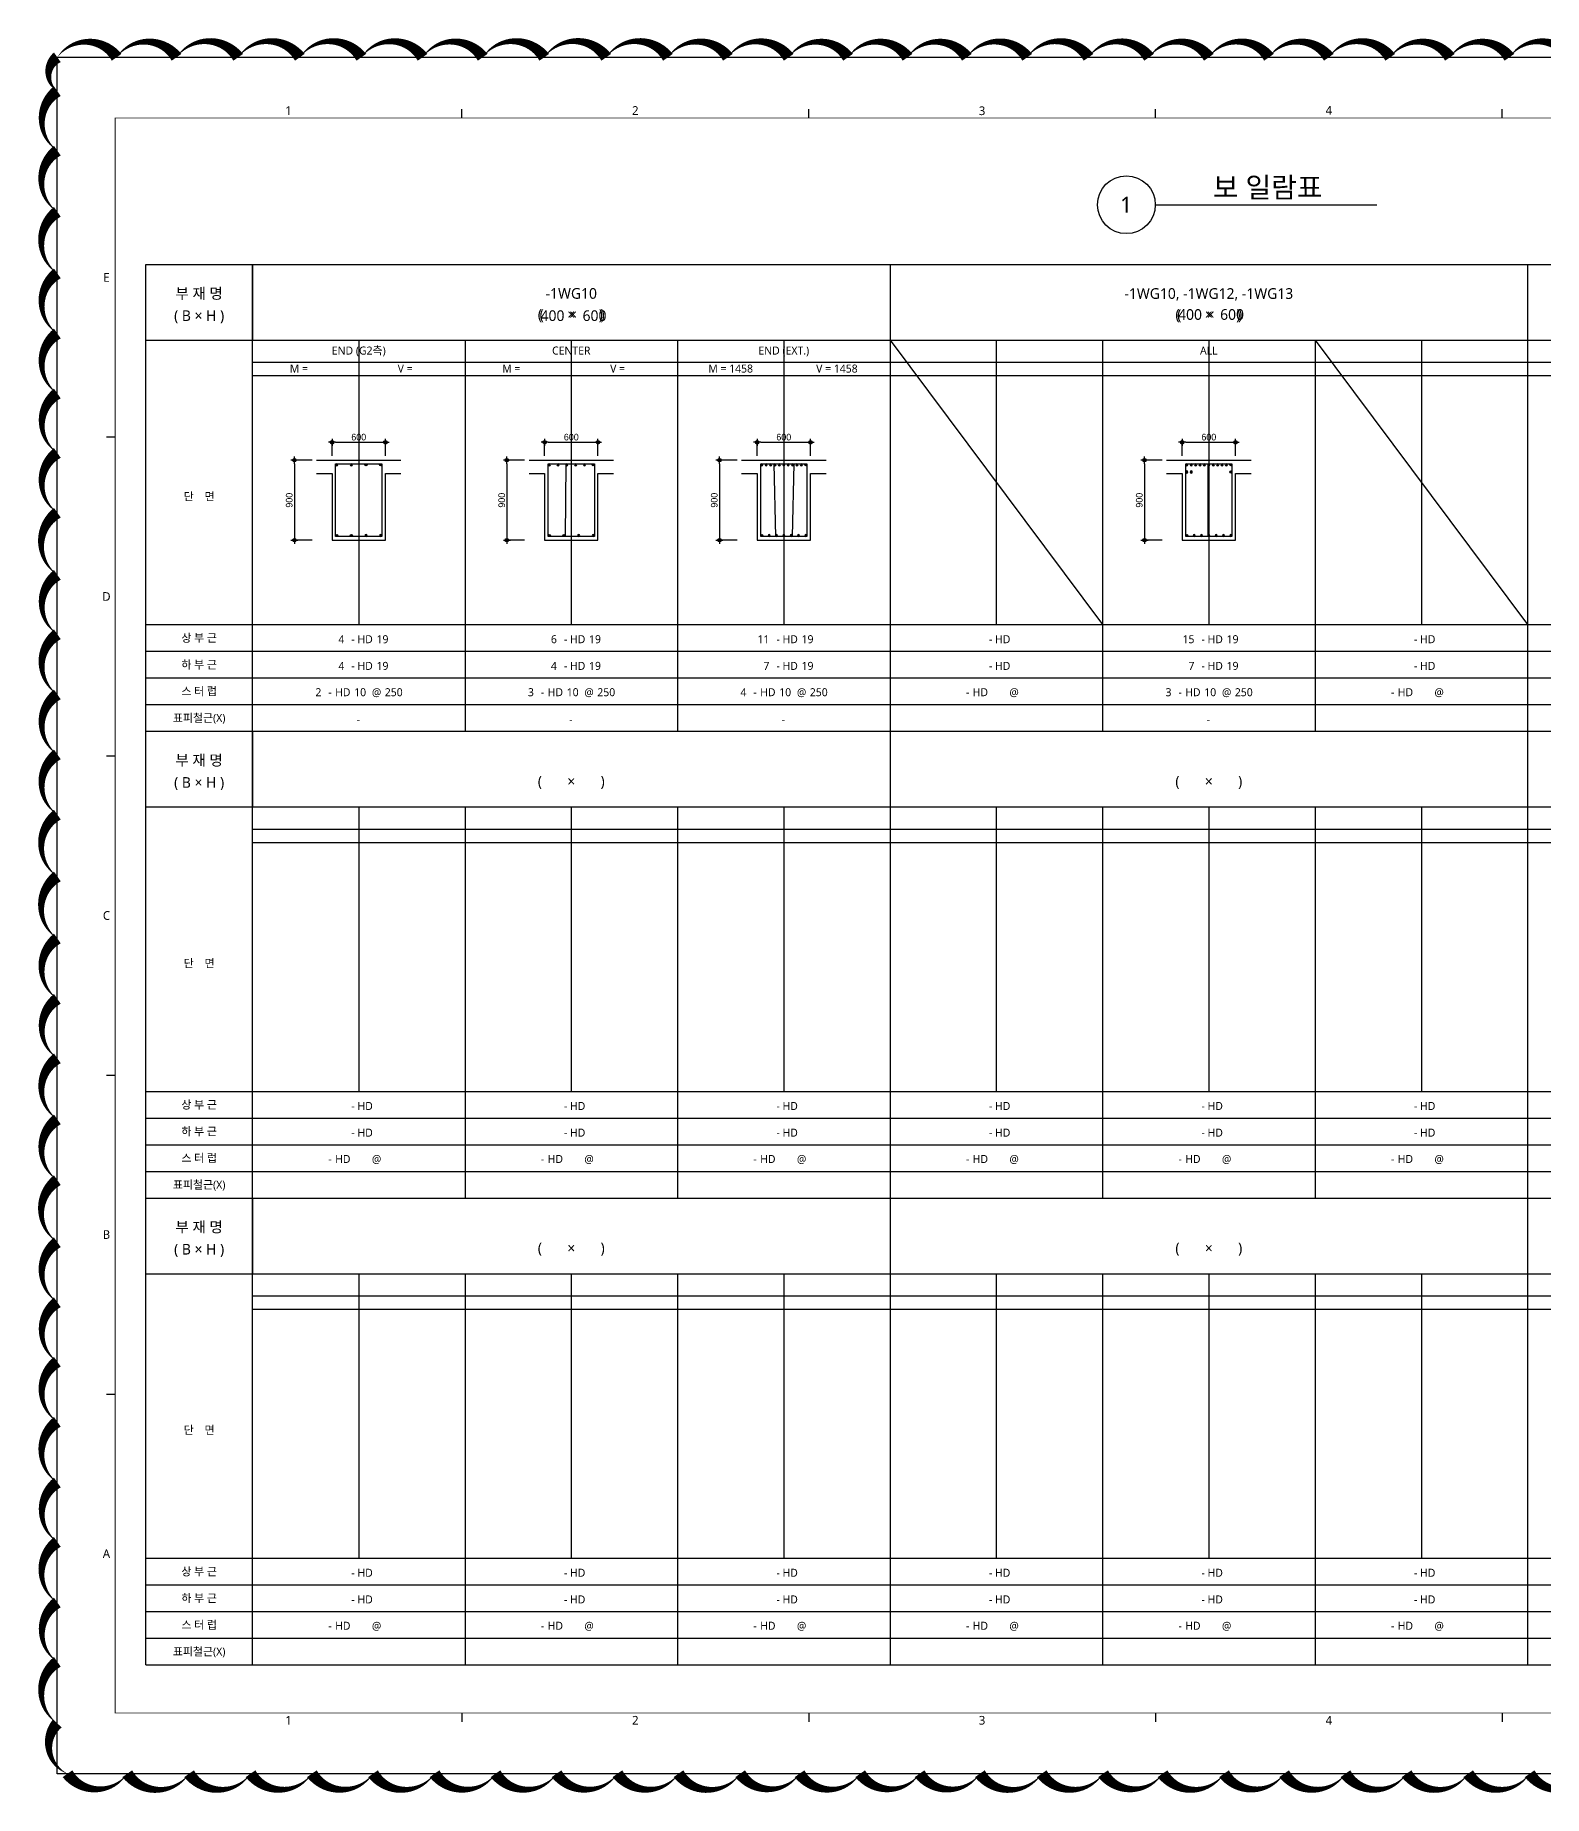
# Model space of a CAD drawing. Header units: millimetres. Extents: x 255534 to 377770, y 34632 to 54434.
# Drawn here: x 310130 to 327096, y 34632 to 54434 of the extents above; entities that cross this region are included whole.
import ezdxf
from ezdxf.enums import TextEntityAlignment as Align

# ---------------------------------------------------------------- set-up
doc = ezdxf.new("R2010")
doc.units = ezdxf.units.MM
doc.header["$PDMODE"] = 3
doc.linetypes.add('(SEJIN)_1_HID1.5', pattern=[250, 150, -100])
doc.linetypes.add('CONTINOUS', pattern=[0])
doc.layers.get('Defpoints').update_dxf_attribs({"color": 155})
doc.layers.add('(S)_DEFPOINT', color=185, linetype='Continuous', plot=False)
for name, color, linetype in [('(S)_DIM', 7, 'Continuous'), ('(S)_FORM_LINE', 7, 'Continuous'), ('(S)_FORM_TEXT', 7, 'Continuous'), ('(S)_RC_Gir', 6, '(SEJIN)_1_HID1.5'), ('(S)_Rebar', 3, 'Continuous'), ('(S)_TEXT', 7, 'Continuous'), ('Xref_S_VForm$0$S_XR_FORM', 255, 'Continuous')]:
    doc.layers.add(name, color=color, linetype=linetype)
doc.styles.get("Standard").update_dxf_attribs({"font": 'SYMBOL'})
doc.styles.add('Xref_S_VForm$0$나눔바른고딕', font='NanumBarunGothic.ttf')
doc.styles.add('맑은고딕', font='')
doc.styles.get('맑은고딕').set_extended_font_data('Malgun Gothic')
doc.dimstyles.new('Sejin-dim3', dxfattribs={"dimscale": 50, "dimtxt": 3, "dimasz": 1, "dimexe": 0.5, "dimexo": 2, "dimgap": 1, "dimtad": 1, "dimdec": 0, "dimzin": 0, "dimdsep": 46, "dimtxsty": 'Standard', "dimblk": 'Z_DOT', "dimcen": -0.5, "dimdle": 1.5, "dimclrd": 256, "dimclre": 256, "dimclrt": 3, "dimadec": 0, "dimazin": 0, "dimtfac": 1, "dimtdec": 0, "dimtix": 1, "dimtmove": 2, "dimatfit": 3, "dimldrblk": 'DOT', "dimfxl": 1, "dimtvp": 1, "dimtolj": 1, "dimtzin": 0, "dimarcsym": 0})

# ---------------------------------------------------------------- blocks, each defined once
blk = doc.blocks.new('Xref_S_VForm')
at = {"layer": 'Xref_S_VForm$0$S_XR_FORM'}
for p, q in [((70, 286.5), (70, 288)), ((130, 286.5), (130, 288)), ((190, 286.5), (190, 288)), ((250, 286.5), (250, 288)), ((8.5, 231.3), (10, 231.3)), ((8.5, 176.1), (10, 176.1)), ((8.5, 120.9), (10, 120.9)), ((8.5, 65.7), (10, 65.7)), ((70, 10.5), (70, 9)), ((130, 10.5), (130, 9)), ((190, 10.5), (190, 9)), ((250, 10.5), (250, 9))]:
    blk.add_line(p, q, dxfattribs=at)
at = {"layer": 'Xref_S_VForm$0$S_XR_FORM', "color": 155}
blk.add_lwpolyline([(0, 297), (420, 297), (420, 0), (0, 0), (0, 297)], dxfattribs=at)
at = {"layer": 'Xref_S_VForm$0$S_XR_FORM', "const_width": 0.15}
blk.add_lwpolyline([(10, 10.5), (10, 286.5), (410, 286.5), (410, 10.5)], close=True, dxfattribs=at)
at = {"layer": 'Xref_S_VForm$0$S_XR_FORM', "style": 'Xref_S_VForm$0$나눔바른고딕'}
for s, p in [('1', (40, 287.04)), ('2', (100, 287.04)), ('3', (160, 287)), ('4', (220, 287.09)), ('1', (40, 8.5)), ('2', (100, 8.5)), ('3', (160, 8.5)), ('4', (220, 8.5))]:
    blk.add_text(s, height=1.5, dxfattribs=at).set_placement(p, align=Align.CENTER)
for s, p in [('E', (8.5, 258.9)), ('D', (8.5, 203.7)), ('C', (8.5, 148.5)), ('B', (8.5, 93.3)), ('A', (8.5, 38.1))]:
    blk.add_text(s, height=1.5, dxfattribs=at).set_placement(p, align=Align.MIDDLE)
blk = doc.blocks.new('FORM_2')
at = {"layer": '(S)_DEFPOINT'}
for p, q in [((2395, -850), (2395, -4050)), ((4785, -850), (4785, -4050)), ((7175, -850), (7175, -4050)), ((9565, -850), (9565, -4050)), ((11955, -850), (11955, -4050)), ((14345, -850), (14345, -4050)), ((1200, -1100), (22710, -1100)), ((1200, -1250), (22710, -1250))]:
    blk.add_line(p, q, dxfattribs=at)
at = {"layer": '(S)_FORM_LINE', "color": 7, "linetype": 'Continuous'}
for p, q in [((0, 0), (22710, 0)), ((0, 0), (22710, 0)), ((0, -5250), (22710, -5250)), ((0, -5250), (22710, -5250))]:
    blk.add_line(p, q, dxfattribs=at)
at = {"layer": '(S)_FORM_LINE'}
for p, q in [((0, -5250), (0, 0)), ((1200, -5250), (1200, 0)), ((8370, 0), (8370, -5250)), ((15540, 0), (15540, -5250))]:
    blk.add_line(p, q, dxfattribs=at)
at = {"layer": '(S)_FORM_LINE', "color": 8}
for p, q in [((0, -850), (22710, -850)), ((0, -4050), (22710, -4050)), ((0, -4350), (22710, -4350)), ((0, -4650), (22710, -4650)), ((0, -4950), (22710, -4950))]:
    blk.add_line(p, q, dxfattribs=at)
for points in [[(8370, -600), (8370, -5250)], [(15540, -600), (15540, -5250)], [(3590, -850), (3590, -5250)], [(5980, -850), (5980, -5250)], [(10760, -850), (10760, -5250)], [(13150, -850), (13150, -5250)]]:
    blk.add_lwpolyline(points, dxfattribs=at)
blk.add_lwpolyline([(1200, 0), (1200, -850)])
at = {"layer": '(S)_FORM_TEXT', "linetype": 'ByBlock', "style": '맑은고딕'}
for s, height, p in [('부 재 명', 120, (600, -325)), ('( B × H )', 120, (600, -575)), ('단    면', 90, (600, -2609)), ('상 부 근', 90, (600, -4200)), ('하 부 근', 90, (600, -4500)), ('스 터 럽', 90, (600, -4800)), ('표피철근(X)', 90, (600, -5100))]:
    blk.add_text(s, height=height, dxfattribs=at).set_placement(p, align=Align.MIDDLE_CENTER)
at = {"layer": '(S)_FORM_TEXT', "style": '맑은고딕'}
for s, p in [('- HD', (2553, -4286)), ('- HD', (4943, -4286)), ('- HD', (7333, -4286)), ('- HD', (9723, -4286)), ('- HD', (12113, -4286)), ('- HD', (14503, -4286)), ('- HD', (2553, -4586)), ('- HD', (4943, -4586)), ('- HD', (7333, -4586)), ('- HD', (9723, -4586)), ('- HD', (12113, -4586)), ('- HD', (14503, -4586)), ('-', (2091, -4882)), ('HD', (2302, -4882)), ('@', (2648, -4882)), ('-', (4481, -4882)), ('HD', (4692, -4882)), ('@', (5038, -4882)), ('-', (6871, -4882)), ('HD', (7082, -4882)), ('@', (7428, -4882)), ('-', (9261, -4882)), ('HD', (9472, -4882)), ('@', (9818, -4882)), ('-', (11651, -4882)), ('HD', (11862, -4882)), ('@', (12208, -4882)), ('-', (14041, -4882)), ('HD', (14252, -4882)), ('@', (14598, -4882))]:
    blk.add_text(s, height=90, dxfattribs=at).set_placement(p, align=Align.BOTTOM_RIGHT)
at = {"layer": '(S)_TEXT', "style": '맑은고딕'}
for p in [(4785, -562), (11955, -562)]:
    blk.add_text('(       ×       )', height=120, dxfattribs=at).set_placement(p, align=Align.MIDDLE_CENTER)
blk = doc.blocks.new('Z_DOT')
at = {"layer": '(S)_DIM', "color": 0}
for p, q in [((-1, 0), (1, 0)), ((0, -1), (0, 1))]:
    blk.add_line(p, q, dxfattribs=at)
for radius in [0.5, 0.25]:
    blk.add_circle((0, 0), radius, dxfattribs=at)
blk = doc.blocks.new('*D2842')
at = {"layer": '(S)_DIM', "lineweight": -2}
for p, q in [((313469, 49704), (313469, 49880)), ((313509, 49855), (314029, 49855)), ((314069, 49704), (314069, 49880))]:
    blk.add_line(p, q, dxfattribs=at)
at = {"layer": 'Defpoints', "color": 0}
for p in [(314069, 49855), (313469, 49654), (314069, 49654)]:
    blk.add_point(p, dxfattribs=at)
at = {"layer": '(S)_DIM', "linetype": 'ByBlock', "lineweight": -2, "xscale": 40, "yscale": 40, "zscale": 40, "rotation": 180}
blk.add_blockref('Z_DOT', (313469, 49855), dxfattribs=at)
at = {"layer": '(S)_DIM', "linetype": 'ByBlock', "lineweight": -2, "xscale": 40, "yscale": 40, "zscale": 40}
blk.add_blockref('Z_DOT', (314069, 49855), dxfattribs=at)
at = {"layer": '(S)_DIM', "color": 3, "insert": (313769, 49913), "char_height": 75, "attachment_point": 5}
blk.add_mtext('\\A1;600', dxfattribs=at)
blk = doc.blocks.new('_Dot')
at = {"color": 0, "linetype": 'ByBlock', "lineweight": -2}
blk.add_line((-0.5, 0), (-1, 0), dxfattribs=at)
at = {"color": 0, "linetype": 'ByBlock', "const_width": 0.5}
blk.add_lwpolyline([(-0.25, 0, 1), (0.25, 0, 1)], format="xyb", close=True, dxfattribs=at)
blk = doc.blocks.new('DOT')
at = {"color": 0, "linetype": 'ByBlock'}
blk.add_line((-0.5, 0), (-1, 0), dxfattribs=at)
at = {"color": 0, "linetype": 'ByBlock', "const_width": 0.5}
blk.add_lwpolyline([(-0.25, 0, 1), (0.25, 0, 1)], format="xyb", close=True, dxfattribs=at)
blk = doc.blocks.new('*D2843')
at = {"layer": '(S)_DIM', "lineweight": -2}
for p, q in [((313244, 49654), (313020, 49654)), ((313045, 49614), (313045, 48794)), ((313244, 48754), (313020, 48754))]:
    blk.add_line(p, q, dxfattribs=at)
at = {"layer": 'Defpoints', "color": 0}
for p in [(313294, 49654), (313045, 48754), (313294, 48754)]:
    blk.add_point(p, dxfattribs=at)
at = {"layer": '(S)_DIM', "linetype": 'ByBlock', "lineweight": -2, "xscale": 40, "yscale": 40, "zscale": 40}
for p, rotation in [((313045, 49654), 90), ((313045, 48754), 270)]:
    blk.add_blockref('Z_DOT', p, dxfattribs=dict(at, rotation=rotation))
at = {"layer": '(S)_DIM', "color": 3, "insert": (312987, 49204), "char_height": 75, "attachment_point": 5, "rotation": 90}
blk.add_mtext('\\A1;900', dxfattribs=at)
blk = doc.blocks.new('*D2844')
at = {"layer": '(S)_DIM', "lineweight": -2}
for p, q in [((323029, 49704), (323029, 49880)), ((323069, 49855), (323589, 49855)), ((323629, 49704), (323629, 49880))]:
    blk.add_line(p, q, dxfattribs=at)
at = {"layer": 'Defpoints', "color": 0}
for p in [(323629, 49855), (323029, 49654), (323629, 49654)]:
    blk.add_point(p, dxfattribs=at)
at = {"layer": '(S)_DIM', "linetype": 'ByBlock', "lineweight": -2, "xscale": 40, "yscale": 40, "zscale": 40, "rotation": 180}
blk.add_blockref('Z_DOT', (323029, 49855), dxfattribs=at)
at = {"layer": '(S)_DIM', "linetype": 'ByBlock', "lineweight": -2, "xscale": 40, "yscale": 40, "zscale": 40}
blk.add_blockref('Z_DOT', (323629, 49855), dxfattribs=at)
at = {"layer": '(S)_DIM', "color": 3, "insert": (323329, 49913), "char_height": 75, "attachment_point": 5}
blk.add_mtext('\\A1;600', dxfattribs=at)
blk = doc.blocks.new('*D2845')
at = {"layer": '(S)_DIM', "lineweight": -2}
for p, q in [((322804, 49654), (322580, 49654)), ((322605, 49614), (322605, 48794)), ((322804, 48754), (322580, 48754))]:
    blk.add_line(p, q, dxfattribs=at)
at = {"layer": 'Defpoints', "color": 0}
for p in [(322854, 49654), (322605, 48754), (322854, 48754)]:
    blk.add_point(p, dxfattribs=at)
at = {"layer": '(S)_DIM', "linetype": 'ByBlock', "lineweight": -2, "xscale": 40, "yscale": 40, "zscale": 40}
for p, rotation in [((322605, 49654), 90), ((322605, 48754), 270)]:
    blk.add_blockref('Z_DOT', p, dxfattribs=dict(at, rotation=rotation))
at = {"layer": '(S)_DIM', "color": 3, "insert": (322547, 49204), "char_height": 75, "attachment_point": 5, "rotation": 90}
blk.add_mtext('\\A1;900', dxfattribs=at)
blk = doc.blocks.new('*D2846')
at = {"layer": '(S)_DIM', "lineweight": -2}
for p, q in [((315859, 49704), (315859, 49880)), ((315899, 49855), (316419, 49855)), ((316459, 49704), (316459, 49880))]:
    blk.add_line(p, q, dxfattribs=at)
at = {"layer": 'Defpoints', "color": 0}
for p in [(316459, 49855), (315859, 49654), (316459, 49654)]:
    blk.add_point(p, dxfattribs=at)
at = {"layer": '(S)_DIM', "linetype": 'ByBlock', "lineweight": -2, "xscale": 40, "yscale": 40, "zscale": 40, "rotation": 180}
blk.add_blockref('Z_DOT', (315859, 49855), dxfattribs=at)
at = {"layer": '(S)_DIM', "linetype": 'ByBlock', "lineweight": -2, "xscale": 40, "yscale": 40, "zscale": 40}
blk.add_blockref('Z_DOT', (316459, 49855), dxfattribs=at)
at = {"layer": '(S)_DIM', "color": 3, "insert": (316159, 49913), "char_height": 75, "attachment_point": 5}
blk.add_mtext('\\A1;600', dxfattribs=at)
blk = doc.blocks.new('*D2847')
at = {"layer": '(S)_DIM', "lineweight": -2}
for p, q in [((315634, 49654), (315410, 49654)), ((315435, 49614), (315435, 48794)), ((315634, 48754), (315410, 48754))]:
    blk.add_line(p, q, dxfattribs=at)
at = {"layer": 'Defpoints', "color": 0}
for p in [(315684, 49654), (315435, 48754), (315684, 48754)]:
    blk.add_point(p, dxfattribs=at)
at = {"layer": '(S)_DIM', "linetype": 'ByBlock', "lineweight": -2, "xscale": 40, "yscale": 40, "zscale": 40}
for p, rotation in [((315435, 49654), 90), ((315435, 48754), 270)]:
    blk.add_blockref('Z_DOT', p, dxfattribs=dict(at, rotation=rotation))
at = {"layer": '(S)_DIM', "color": 3, "insert": (315377, 49204), "char_height": 75, "attachment_point": 5, "rotation": 90}
blk.add_mtext('\\A1;900', dxfattribs=at)
blk = doc.blocks.new('*D2848')
at = {"layer": '(S)_DIM', "lineweight": -2}
for p, q in [((318249, 49704), (318249, 49880)), ((318289, 49855), (318809, 49855)), ((318849, 49704), (318849, 49880))]:
    blk.add_line(p, q, dxfattribs=at)
at = {"layer": 'Defpoints', "color": 0}
for p in [(318849, 49855), (318249, 49654), (318849, 49654)]:
    blk.add_point(p, dxfattribs=at)
at = {"layer": '(S)_DIM', "linetype": 'ByBlock', "lineweight": -2, "xscale": 40, "yscale": 40, "zscale": 40, "rotation": 180}
blk.add_blockref('Z_DOT', (318249, 49855), dxfattribs=at)
at = {"layer": '(S)_DIM', "linetype": 'ByBlock', "lineweight": -2, "xscale": 40, "yscale": 40, "zscale": 40}
blk.add_blockref('Z_DOT', (318849, 49855), dxfattribs=at)
at = {"layer": '(S)_DIM', "color": 3, "insert": (318549, 49913), "char_height": 75, "attachment_point": 5}
blk.add_mtext('\\A1;600', dxfattribs=at)
blk = doc.blocks.new('*D2849')
at = {"layer": '(S)_DIM', "lineweight": -2}
for p, q in [((318024, 49654), (317800, 49654)), ((317825, 49614), (317825, 48794)), ((318024, 48754), (317800, 48754))]:
    blk.add_line(p, q, dxfattribs=at)
at = {"layer": 'Defpoints', "color": 0}
for p in [(318074, 49654), (317825, 48754), (318074, 48754)]:
    blk.add_point(p, dxfattribs=at)
at = {"layer": '(S)_DIM', "linetype": 'ByBlock', "lineweight": -2, "xscale": 40, "yscale": 40, "zscale": 40}
for p, rotation in [((317825, 49654), 90), ((317825, 48754), 270)]:
    blk.add_blockref('Z_DOT', p, dxfattribs=dict(at, rotation=rotation))
at = {"layer": '(S)_DIM', "color": 3, "insert": (317767, 49204), "char_height": 75, "attachment_point": 5, "rotation": 90}
blk.add_mtext('\\A1;900', dxfattribs=at)

msp = doc.modelspace()

# ---------------------------------------------------------------- hatches: boundary and pattern name
at = {"layer": '(S)_Rebar', "ltscale": 100}
h = msp.add_hatch(color=256, dxfattribs=at)
h.dxf.hatch_style = 1
h.paths.add_polyline_path([(313508.9, 49601.6, 1), (313533.9, 49601.6, 1)])
h = msp.add_hatch(color=256, dxfattribs=at)
h.dxf.hatch_style = 1
h.paths.add_polyline_path([(313673.9, 49601.6, 1), (313698.9, 49601.6, 1)])
h = msp.add_hatch(color=256, dxfattribs=at)
h.dxf.hatch_style = 1
h.paths.add_polyline_path([(313863.9, 49601.6, -1), (313838.9, 49601.6, -1)])
h = msp.add_hatch(color=256, dxfattribs=at)
h.dxf.hatch_style = 1
h.paths.add_polyline_path([(314028.9, 49601.6, -1), (314003.9, 49601.6, -1)])
h = msp.add_hatch(color=256, dxfattribs=at)
h.dxf.hatch_style = 1
h.paths.add_polyline_path([(315898.9, 49601.6, 1), (315923.9, 49601.6, 1)])
h = msp.add_hatch(color=256, dxfattribs=at)
h.dxf.hatch_style = 1
h.paths.add_polyline_path([(315997.9, 49601.6, 1), (316022.9, 49601.6, 1)])
h = msp.add_hatch(color=256, dxfattribs=at)
h.dxf.hatch_style = 1
h.paths.add_polyline_path([(316096.9, 49601.6, 1), (316121.9, 49601.6, 1)])
h = msp.add_hatch(color=256, dxfattribs=at)
h.dxf.hatch_style = 1
h.paths.add_polyline_path([(316195.9, 49601.6, 1), (316220.9, 49601.6, 1)])
h = msp.add_hatch(color=256, dxfattribs=at)
h.dxf.hatch_style = 1
h.paths.add_polyline_path([(316294.9, 49601.6, 1), (316319.9, 49601.6, 1)])
h = msp.add_hatch(color=256, dxfattribs=at)
h.dxf.hatch_style = 1
h.paths.add_polyline_path([(316418.9, 49601.6, -1), (316393.9, 49601.6, -1)])
h = msp.add_hatch(color=256, dxfattribs=at)
h.dxf.hatch_style = 1
h.paths.add_polyline_path([(318288.9, 49601.6, 1), (318313.9, 49601.6, 1)])
h = msp.add_hatch(color=256, dxfattribs=at)
h.dxf.hatch_style = 1
h.paths.add_polyline_path([(318338.4, 49601.6, 1), (318363.4, 49601.6, 1)])
h = msp.add_hatch(color=256, dxfattribs=at)
h.dxf.hatch_style = 1
h.paths.add_polyline_path([(318387.9, 49601.6, 1), (318412.9, 49601.6, 1)])
h = msp.add_hatch(color=256, dxfattribs=at)
h.dxf.hatch_style = 1
h.paths.add_polyline_path([(318437.4, 49601.6, 1), (318462.4, 49601.6, 1)])
h = msp.add_hatch(color=256, dxfattribs=at)
h.dxf.hatch_style = 1
h.paths.add_polyline_path([(318486.9, 49601.6, 1), (318511.9, 49601.6, 1)])
h = msp.add_hatch(color=256, dxfattribs=at)
h.dxf.hatch_style = 1
h.paths.add_polyline_path([(318536.4, 49601.6, 1), (318561.4, 49601.6, 1)])
h = msp.add_hatch(color=256, dxfattribs=at)
h.dxf.hatch_style = 1
h.paths.add_polyline_path([(318585.9, 49601.6, 1), (318610.9, 49601.6, 1)])
h = msp.add_hatch(color=256, dxfattribs=at)
h.dxf.hatch_style = 1
h.paths.add_polyline_path([(318635.4, 49601.6, 1), (318660.4, 49601.6, 1)])
h = msp.add_hatch(color=256, dxfattribs=at)
h.dxf.hatch_style = 1
h.paths.add_polyline_path([(318684.9, 49601.6, 1), (318709.9, 49601.6, 1)])
h = msp.add_hatch(color=256, dxfattribs=at)
h.dxf.hatch_style = 1
h.paths.add_polyline_path([(318734.4, 49601.6, 1), (318759.4, 49601.6, 1)])
h = msp.add_hatch(color=256, dxfattribs=at)
h.dxf.hatch_style = 1
h.paths.add_polyline_path([(318808.9, 49601.6, -1), (318783.9, 49601.6, -1)])
h = msp.add_hatch(color=256, dxfattribs=at)
h.dxf.hatch_style = 1
h.paths.add_polyline_path([(323068.9, 49601.6, 1), (323093.9, 49601.6, 1)])
h = msp.add_hatch(color=256, dxfattribs=at)
h.dxf.hatch_style = 1
h.paths.add_polyline_path([(323068.9, 49521.9, 1), (323093.9, 49521.9, 1)])
h = msp.add_hatch(color=256, dxfattribs=at)
h.dxf.hatch_style = 1
h.paths.add_polyline_path([(323118.4, 49601.6, 1), (323143.4, 49601.6, 1)])
h = msp.add_hatch(color=256, dxfattribs=at)
h.dxf.hatch_style = 1
h.paths.add_polyline_path([(323118.4, 49521.9, 1), (323143.4, 49521.9, 1)])
h = msp.add_hatch(color=256, dxfattribs=at)
h.dxf.hatch_style = 1
h.paths.add_polyline_path([(323167.9, 49601.6, 1), (323192.9, 49601.6, 1)])
h = msp.add_hatch(color=256, dxfattribs=at)
h.dxf.hatch_style = 1
h.paths.add_polyline_path([(323217.4, 49601.6, 1), (323242.4, 49601.6, 1)])
h = msp.add_hatch(color=256, dxfattribs=at)
h.dxf.hatch_style = 1
h.paths.add_polyline_path([(323266.9, 49601.6, 1), (323291.9, 49601.6, 1)])
h = msp.add_hatch(color=256, dxfattribs=at)
h.dxf.hatch_style = 1
h.paths.add_polyline_path([(323316.4, 49601.6, 1), (323341.4, 49601.6, 1)])
h = msp.add_hatch(color=256, dxfattribs=at)
h.dxf.hatch_style = 1
h.paths.add_polyline_path([(323365.9, 49601.6, 1), (323390.9, 49601.6, 1)])
h = msp.add_hatch(color=256, dxfattribs=at)
h.dxf.hatch_style = 1
h.paths.add_polyline_path([(323415.4, 49601.6, 1), (323440.4, 49601.6, 1)])
h = msp.add_hatch(color=256, dxfattribs=at)
h.dxf.hatch_style = 1
h.paths.add_polyline_path([(323464.9, 49601.6, 1), (323489.9, 49601.6, 1)])
h = msp.add_hatch(color=256, dxfattribs=at)
h.dxf.hatch_style = 1
h.paths.add_polyline_path([(323514.4, 49601.6, 1), (323539.4, 49601.6, 1)])
h = msp.add_hatch(color=256, dxfattribs=at)
h.dxf.hatch_style = 1
h.paths.add_polyline_path([(323588.9, 49601.6, -1), (323563.9, 49601.6, -1)])
h = msp.add_hatch(color=256, dxfattribs=at)
h.dxf.hatch_style = 1
h.paths.add_polyline_path([(323588.9, 49521.9, -1), (323563.9, 49521.9, -1)])
h = msp.add_hatch(color=256, dxfattribs=at)
h.dxf.hatch_style = 1
h.paths.add_polyline_path([(313508.9, 48806.6, -1), (313533.9, 48806.6, -1)])
h = msp.add_hatch(color=256, dxfattribs=at)
h.dxf.hatch_style = 1
h.paths.add_polyline_path([(313673.9, 48806.6, -1), (313698.9, 48806.6, -1)])
h = msp.add_hatch(color=256, dxfattribs=at)
h.dxf.hatch_style = 1
h.paths.add_polyline_path([(313863.9, 48806.6, 1), (313838.9, 48806.6, 1)])
h = msp.add_hatch(color=256, dxfattribs=at)
h.dxf.hatch_style = 1
h.paths.add_polyline_path([(314028.9, 48806.6, 1), (314003.9, 48806.6, 1)])
h = msp.add_hatch(color=256, dxfattribs=at)
h.dxf.hatch_style = 1
h.paths.add_polyline_path([(315898.9, 48806.6, -1), (315923.9, 48806.6, -1)])
h = msp.add_hatch(color=256, dxfattribs=at)
h.dxf.hatch_style = 1
h.paths.add_polyline_path([(316063.9, 48806.6, -1), (316088.9, 48806.6, -1)])
h = msp.add_hatch(color=256, dxfattribs=at)
h.dxf.hatch_style = 1
h.paths.add_polyline_path([(316253.9, 48806.6, 1), (316228.9, 48806.6, 1)])
h = msp.add_hatch(color=256, dxfattribs=at)
h.dxf.hatch_style = 1
h.paths.add_polyline_path([(316418.9, 48806.6, 1), (316393.9, 48806.6, 1)])
h = msp.add_hatch(color=256, dxfattribs=at)
h.dxf.hatch_style = 1
h.paths.add_polyline_path([(318288.9, 48806.6, -1), (318313.9, 48806.6, -1)])
h = msp.add_hatch(color=256, dxfattribs=at)
h.dxf.hatch_style = 1
h.paths.add_polyline_path([(318371.4, 48806.6, 1), (318396.4, 48806.6, 1)])
h = msp.add_hatch(color=256, dxfattribs=at)
h.dxf.hatch_style = 1
h.paths.add_polyline_path([(318453.9, 48806.6, 1), (318478.9, 48806.6, 1)])
h = msp.add_hatch(color=256, dxfattribs=at)
h.dxf.hatch_style = 1
h.paths.add_polyline_path([(318536.4, 48806.6, 1), (318561.4, 48806.6, 1)])
h = msp.add_hatch(color=256, dxfattribs=at)
h.dxf.hatch_style = 1
h.paths.add_polyline_path([(318618.9, 48806.6, 1), (318643.9, 48806.6, 1)])
h = msp.add_hatch(color=256, dxfattribs=at)
h.dxf.hatch_style = 1
h.paths.add_polyline_path([(318701.4, 48806.6, 1), (318726.4, 48806.6, 1)])
h = msp.add_hatch(color=256, dxfattribs=at)
h.dxf.hatch_style = 1
h.paths.add_polyline_path([(318808.9, 48806.6, 1), (318783.9, 48806.6, 1)])
h = msp.add_hatch(color=256, dxfattribs=at)
h.dxf.hatch_style = 1
h.paths.add_polyline_path([(323068.9, 48806.6, -1), (323093.9, 48806.6, -1)])
h = msp.add_hatch(color=256, dxfattribs=at)
h.dxf.hatch_style = 1
h.paths.add_polyline_path([(323151.4, 48806.6, 1), (323176.4, 48806.6, 1)])
h = msp.add_hatch(color=256, dxfattribs=at)
h.dxf.hatch_style = 1
h.paths.add_polyline_path([(323233.9, 48806.6, 1), (323258.9, 48806.6, 1)])
h = msp.add_hatch(color=256, dxfattribs=at)
h.dxf.hatch_style = 1
h.paths.add_polyline_path([(323316.4, 48806.6, 1), (323341.4, 48806.6, 1)])
h = msp.add_hatch(color=256, dxfattribs=at)
h.dxf.hatch_style = 1
h.paths.add_polyline_path([(323398.9, 48806.6, 1), (323423.9, 48806.6, 1)])
h = msp.add_hatch(color=256, dxfattribs=at)
h.dxf.hatch_style = 1
h.paths.add_polyline_path([(323481.4, 48806.6, 1), (323506.4, 48806.6, 1)])
h = msp.add_hatch(color=256, dxfattribs=at)
h.dxf.hatch_style = 1
h.paths.add_polyline_path([(323588.9, 48806.6, 1), (323563.9, 48806.6, 1)])

# ---------------------------------------------------------------- linework, layer by layer
at = {"layer": '(S)_FORM_TEXT'}
msp.add_lwpolyline([(322727, 52527.1), (325219.1, 52527.1)], dxfattribs=at)
at = {"layer": '(S)_RC_Gir', "linetype": 'CONTINOUS'}
for p, q in [((313293.9, 49654.1), (314243.9, 49654.1)), ((315683.9, 49654.1), (316633.9, 49654.1)), ((318073.9, 49654.1), (319023.9, 49654.1)), ((322853.9, 49654.1), (323803.9, 49654.1))]:
    msp.add_line(p, q, dxfattribs=at)
at = {"layer": '(S)_RC_Gir', "linetype": 'CONTINOUS', "elevation": 0}
for points in [[(313293.9, 49504.1), (313468.9, 49504.1), (313468.9, 48754.1), (314068.9, 48754.1), (314068.9, 49504.1), (314243.9, 49504.1)], [(315683.9, 49504.1), (315858.9, 49504.1), (315858.9, 48754.1), (316458.9, 48754.1), (316458.9, 49504.1), (316633.9, 49504.1)], [(318073.9, 49504.1), (318248.9, 49504.1), (318248.9, 48754.1), (318848.9, 48754.1), (318848.9, 49504.1), (319023.9, 49504.1)], [(322853.9, 49504.1), (323028.9, 49504.1), (323028.9, 48754.1), (323628.9, 48754.1), (323628.9, 49504.1), (323803.9, 49504.1)]]:
    msp.add_lwpolyline(points, dxfattribs=at)
at = {"layer": '(S)_Rebar', "ltscale": 100, "elevation": 0}
for points in [[(313508.9, 48794.1), (313508.9, 49614.1), (314028.9, 49614.1), (314028.9, 48794.1)], [(315898.9, 48794.1), (315898.9, 49614.1), (316418.9, 49614.1), (316418.9, 48794.1)], [(318288.9, 48794.1), (318288.9, 49614.1), (318808.9, 49614.1), (318808.9, 48794.1)], [(323068.9, 48794.1), (323068.9, 49614.1), (323588.9, 49614.1), (323588.9, 48794.1)]]:
    msp.add_lwpolyline(points, close=True, dxfattribs=at)
for points in [[(313508.9, 49601.6, 1), (313533.9, 49601.6, 1), (313508.9, 49601.6)], [(313673.9, 49601.6, 1), (313698.9, 49601.6, 1), (313673.9, 49601.6)], [(313863.9, 49601.6, -1), (313838.9, 49601.6, -1), (313863.9, 49601.6)], [(314028.9, 49601.6, -1), (314003.9, 49601.6, -1), (314028.9, 49601.6)], [(315898.9, 49601.6, 1), (315923.9, 49601.6, 1), (315898.9, 49601.6)], [(315997.9, 49601.6, 1), (316022.9, 49601.6, 1), (315997.9, 49601.6)], [(316096.9, 49601.6, 1), (316121.9, 49601.6, 1), (316096.9, 49601.6)], [(316195.9, 49601.6, 1), (316220.9, 49601.6, 1), (316195.9, 49601.6)], [(316294.9, 49601.6, 1), (316319.9, 49601.6, 1), (316294.9, 49601.6)], [(316418.9, 49601.6, -1), (316393.9, 49601.6, -1), (316418.9, 49601.6)], [(318288.9, 49601.6, 1), (318313.9, 49601.6, 1), (318288.9, 49601.6)], [(318338.4, 49601.6, 1), (318363.4, 49601.6, 1), (318338.4, 49601.6)], [(318387.9, 49601.6, 1), (318412.9, 49601.6, 1), (318387.9, 49601.6)], [(318437.4, 49601.6, 1), (318462.4, 49601.6, 1), (318437.4, 49601.6)], [(318486.9, 49601.6, 1), (318511.9, 49601.6, 1), (318486.9, 49601.6)], [(318536.4, 49601.6, 1), (318561.4, 49601.6, 1), (318536.4, 49601.6)], [(318585.9, 49601.6, 1), (318610.9, 49601.6, 1), (318585.9, 49601.6)], [(318635.4, 49601.6, 1), (318660.4, 49601.6, 1), (318635.4, 49601.6)], [(318684.9, 49601.6, 1), (318709.9, 49601.6, 1), (318684.9, 49601.6)], [(318734.4, 49601.6, 1), (318759.4, 49601.6, 1), (318734.4, 49601.6)], [(318808.9, 49601.6, -1), (318783.9, 49601.6, -1), (318808.9, 49601.6)], [(323068.9, 49601.6, 1), (323093.9, 49601.6, 1), (323068.9, 49601.6)], [(323068.9, 49521.9, 1), (323093.9, 49521.9, 1), (323068.9, 49521.9)], [(323118.4, 49601.6, 1), (323143.4, 49601.6, 1), (323118.4, 49601.6)], [(323118.4, 49521.9, 1), (323143.4, 49521.9, 1), (323118.4, 49521.9)], [(323167.9, 49601.6, 1), (323192.9, 49601.6, 1), (323167.9, 49601.6)], [(323217.4, 49601.6, 1), (323242.4, 49601.6, 1), (323217.4, 49601.6)], [(323266.9, 49601.6, 1), (323291.9, 49601.6, 1), (323266.9, 49601.6)], [(323316.4, 49601.6, 1), (323341.4, 49601.6, 1), (323316.4, 49601.6)], [(323365.9, 49601.6, 1), (323390.9, 49601.6, 1), (323365.9, 49601.6)], [(323415.4, 49601.6, 1), (323440.4, 49601.6, 1), (323415.4, 49601.6)], [(323464.9, 49601.6, 1), (323489.9, 49601.6, 1), (323464.9, 49601.6)], [(323514.4, 49601.6, 1), (323539.4, 49601.6, 1), (323514.4, 49601.6)], [(323588.9, 49601.6, -1), (323563.9, 49601.6, -1), (323588.9, 49601.6)], [(323588.9, 49521.9, -1), (323563.9, 49521.9, -1), (323588.9, 49521.9)], [(313508.9, 48806.6, -1), (313533.9, 48806.6, -1), (313508.9, 48806.6)], [(313673.9, 48806.6, -1), (313698.9, 48806.6, -1), (313673.9, 48806.6)], [(313863.9, 48806.6, 1), (313838.9, 48806.6, 1), (313863.9, 48806.6)], [(314028.9, 48806.6, 1), (314003.9, 48806.6, 1), (314028.9, 48806.6)], [(315898.9, 48806.6, -1), (315923.9, 48806.6, -1), (315898.9, 48806.6)], [(316063.9, 48806.6, -1), (316088.9, 48806.6, -1), (316063.9, 48806.6)], [(316253.9, 48806.6, 1), (316228.9, 48806.6, 1), (316253.9, 48806.6)], [(316418.9, 48806.6, 1), (316393.9, 48806.6, 1), (316418.9, 48806.6)], [(318288.9, 48806.6, -1), (318313.9, 48806.6, -1), (318288.9, 48806.6)], [(318371.4, 48806.6, 1), (318396.4, 48806.6, 1), (318371.4, 48806.6)], [(318453.9, 48806.6, 1), (318478.9, 48806.6, 1), (318453.9, 48806.6)], [(318536.4, 48806.6, 1), (318561.4, 48806.6, 1), (318536.4, 48806.6)], [(318618.9, 48806.6, 1), (318643.9, 48806.6, 1), (318618.9, 48806.6)], [(318701.4, 48806.6, 1), (318726.4, 48806.6, 1), (318701.4, 48806.6)], [(318808.9, 48806.6, 1), (318783.9, 48806.6, 1), (318808.9, 48806.6)], [(323068.9, 48806.6, -1), (323093.9, 48806.6, -1), (323068.9, 48806.6)], [(323151.4, 48806.6, 1), (323176.4, 48806.6, 1), (323151.4, 48806.6)], [(323233.9, 48806.6, 1), (323258.9, 48806.6, 1), (323233.9, 48806.6)], [(323316.4, 48806.6, 1), (323341.4, 48806.6, 1), (323316.4, 48806.6)], [(323398.9, 48806.6, 1), (323423.9, 48806.6, 1), (323398.9, 48806.6)], [(323481.4, 48806.6, 1), (323506.4, 48806.6, 1), (323481.4, 48806.6)], [(323588.9, 48806.6, 1), (323563.9, 48806.6, 1), (323588.9, 48806.6)]]:
    msp.add_lwpolyline(points, format="xyb", close=True, dxfattribs=at)
for points in [[(316097, 49614.1), (316088.8, 48794.1)], [(318437.5, 49614.1), (318454.3, 48794.1)], [(318660.4, 49614.1), (318643.5, 48794.1)], [(323316.4, 49601.6), (323316.4, 48794.1)]]:
    msp.add_lwpolyline(points, dxfattribs=at)
at = {"layer": '(S)_TEXT', "color": 1}
msp.add_lwpolyline([(327633.5, 34880.5, 0, 133.3, -0.5206), (326936.6, 34880.5, 0, 133.3, -0.5206), (326245.7, 34880.5, 0, 133.3, -0.5206), (325552.6, 34880.5, 0, 133.3, -0.5206), (324864.6, 34880.5, 0, 133.3, -0.5206), (324175.4, 34880.5, 0, 133.3, -0.5206), (323499.9, 34880.5, 0, 133.3, -0.5206), (322808.1, 34880.5, 0, 133.3, -0.5206), (322139.3, 34880.5, 0, 133.3, -0.5206), (321449, 34880.5, 0, 133.3, -0.5206), (320754.2, 34880.5, 0, 133.3, -0.5206), (320076.3, 34880.5, 0, 133.3, -0.5206), (319408.2, 34880.5, 0, 133.3, -0.5206), (318725.7, 34880.5, 0, 133.3, -0.5206), (318058.3, 34880.5, 0, 133.3, -0.5206), (317364.2, 34880.5, 0, 133.3, -0.5206), (316677.3, 34880.5, 0, 133.3, -0.5206), (315992.9, 34880.5, 0, 133.3, -0.5206), (315306.4, 34880.5, 0, 133.3, -0.5206), (314621.1, 34880.5, 0, 133.3, -0.5206), (313929, 34880.5, 0, 133.3, -0.5206), (313241.3, 34880.5, 0, 133.3, -0.5206), (312551.8, 34880.5, 0, 133.3, -0.5206), (311860.3, 34880.5, 0, 133.3, -0.5206), (311165.2, 34880.5, 0, 133.3, -0.5206), (310493.3, 34880.5, 0, 133.3, -0.5206), (310378.9, 35446.7, 0, 133.3, -0.5206), (310378.9, 36139.1, 0, 133.3, -0.5206), (310378.9, 36806.5, 0, 133.3, -0.5206), (310378.9, 37487.5, 0, 133.3, -0.5206), (310378.9, 38155.6, 0, 133.3, -0.5206), (310378.9, 38838.8, 0, 133.3, -0.5206), (310378.9, 39514.3, 0, 133.3, -0.5206), (310378.9, 40183.2, 0, 133.3, -0.5206), (310378.9, 40857.9, 0, 133.3, -0.5206), (310378.9, 41556.7, 0, 133.3, -0.5206), (310378.9, 42240, 0, 133.3, -0.5206), (310378.9, 42926.8, 0, 133.3, -0.5206), (310378.9, 43595.8, 0, 133.3, -0.5206), (310378.9, 44274.5, 0, 133.3, -0.5206), (310378.9, 44972.5, 0, 133.3, -0.5206), (310378.9, 45667.4, 0, 133.3, -0.5206), (310378.9, 46345.1, 0, 133.3, -0.5206), (310378.9, 47019.7, 0, 133.3, -0.5206), (310378.9, 47695.8, 0, 133.3, -0.5206), (310378.9, 48364.2, 0, 133.3, -0.5206), (310378.9, 49063.4, 0, 133.3, -0.5206), (310378.9, 49735.7, 0, 133.3, -0.5206), (310378.9, 50404.6, 0, 133.3, -0.5206), (310378.9, 51078.5, 0, 133.3, -0.5206), (310378.9, 51755, 0, 133.3, -0.5206), (310378.9, 52447.5, 0, 133.3, -0.5206), (310378.9, 53135.4, 0, 133.3, -0.5206), (310378.9, 53804.8, 0, 133.3, -0.5206), (310378.9, 54185.5, 0, 133.3, -0.5206), (311046.1, 54185.5, 0, 133.3, -0.5206), (311719.7, 54185.5, 0, 133.3, -0.5206), (312413.2, 54185.5, 0, 133.3, -0.5206), (313106, 54185.5, 0, 133.3, -0.5206), (313798.2, 54185.5, 0, 133.3, -0.5206), (314486.4, 54185.5, 0, 133.3, -0.5206), (315162.9, 54185.5, 0, 133.3, -0.5206), (315855.2, 54185.5, 0, 133.3, -0.5206), (316552, 54185.5, 0, 133.3, -0.5206), (317246.3, 54185.5, 0, 133.3, -0.5206), (317920.9, 54185.5, 0, 133.3, -0.5206), (318603.9, 54185.5, 0, 133.3, -0.5206), (319271.3, 54185.5, 0, 133.3, -0.5206), (319940.5, 54185.5, 0, 133.3, -0.5206), (320608.1, 54185.5, 0, 133.3, -0.5206), (321286.5, 54185.5, 0, 133.3, -0.5206), (321976.6, 54185.5, 0, 133.3, -0.5206), (322656.7, 54185.5, 0, 133.3, -0.5206), (323329.3, 54185.5, 0, 133.3, -0.5206), (324005.7, 54185.5, 0, 133.3, -0.5206), (324678.3, 54185.5, 0, 133.3, -0.5206), (325369.4, 54185.5, 0, 133.3, -0.5206), (326040.5, 54185.5, 0, 133.3, -0.5206), (326709.1, 54185.5, 0, 133.3, -0.5206), (327392.9, 54185.5, 0, 133.3, -0.5206)], format="xyseb", dxfattribs=at)
at = {"layer": '(S)_TEXT', "color": 3}
for points in [[(319743.9, 51004.6), (322133.9, 47804.6)], [(324523.9, 51004.6), (326913.9, 47804.6)]]:
    msp.add_lwpolyline(points, dxfattribs=at)
msp.add_circle((322402, 52527.1), 325)

# ---------------------------------------------------------------- block references
at = {"xscale": 65.0000000000001, "yscale": 65.0000000000001, "zscale": 65.0000000000001}
msp.add_blockref('Xref_S_VForm', (310378.9, 34880.5), dxfattribs=at)
for p in [(311373.9, 51854.6), (311373.9, 46604.6), (311373.9, 41354.6)]:
    msp.add_blockref('FORM_2', p)

# ---------------------------------------------------------------- texts
at = {"layer": '(S)_DEFPOINT', "style": '맑은고딕'}
for s, p in [('M =     ', (313171.4, 50684.4)), ('V =     ', (314366.4, 50684.4)), ('M =     ', (315561.4, 50684.4)), ('V =     ', (316756.4, 50684.4)), ('M = 1458', (317951.4, 50684.4)), ('V = 1458', (319146.4, 50684.4))]:
    msp.add_text(s, height=90, dxfattribs=at).set_placement(p, align=Align.MIDDLE_CENTER)
at = {"layer": '(S)_FORM_TEXT', "style": '맑은고딕'}
msp.add_text('보 일람표 ', height=230, dxfattribs=at).set_placement((324029.5, 52722.5), align=Align.MIDDLE_CENTER)
msp.add_text('1', height=180, dxfattribs=at).set_placement((322399.1, 52527.1), align=Align.MIDDLE)
at = {"layer": '(S)_TEXT', "color": 3, "style": '맑은고딕'}
for s, height, p in [('-1WG10', 120, (316158.9, 51529.6)), ('-1WG10, -1WG12, -1WG13', 120, (323328.9, 51528.6)), ('400', 120, (315947.8, 51279.6)), ('600', 120, (316420.3, 51279.6)), ('400', 120, (323117.8, 51292.4)), ('600', 120, (323590.3, 51292.4)), ('END (G2측)', 90, (313768.9, 50887)), ('CENTER', 90, (316158.9, 50887)), ('END (EXT.)', 90, (318548.9, 50887)), ('ALL', 90, (323328.9, 50887))]:
    msp.add_text(s, height=height, dxfattribs=at).set_placement(p, align=Align.MIDDLE_CENTER)
at = {"layer": '(S)_TEXT', "style": '맑은고딕'}
for p in [(316158.9, 51292.4), (323328.9, 51292.4)]:
    msp.add_text('(       ×      )', height=120, dxfattribs=at).set_placement(p, align=Align.MIDDLE_CENTER)
at = {"layer": '(S)_TEXT', "color": 3, "style": '맑은고딕'}
for s, p in [('4', (313607, 47568.4)), ('6', (315997, 47568.4)), ('11', (318387, 47568.4)), ('15', (323167, 47568.4)), ('4', (313607, 47268.4)), ('4', (315997, 47268.4)), ('7', (318387, 47268.4)), ('7', (323167, 47268.4)), ('2', (313348.7, 46972.3)), ('10', (313851.6, 46972.3)), ('250', (314262.9, 46972.3)), ('3', (315738.7, 46972.3)), ('10', (316241.6, 46972.3)), ('250', (316652.9, 46972.3)), ('4', (318128.7, 46972.3)), ('10', (318631.6, 46972.3)), ('250', (319042.9, 46972.3)), ('3', (322908.7, 46972.3)), ('10', (323411.6, 46972.3)), ('250', (323822.9, 46972.3)), ('-', (313782.8, 46667.6)), ('-', (316172.8, 46667.6)), ('-', (318562.8, 46667.6)), ('-', (323342.8, 46667.6))]:
    msp.add_text(s, height=90, dxfattribs=at).set_placement(p, align=Align.BOTTOM_RIGHT)
for p in [(313968.5, 47568.4), (316358.5, 47568.4), (318748.5, 47568.4), (323528.5, 47568.4), (313968.5, 47268.4), (316358.5, 47268.4), (318748.5, 47268.4), (323528.5, 47268.4)]:
    msp.add_text('19', height=90, dxfattribs=at).set_placement(p, align=Align.BOTTOM_LEFT)

# ---------------------------------------------------------------- dimensions: what is measured, and where the dimension line sits
at = {"layer": '(S)_DIM'}
for base, p1, p2, picture, middle in [((314068.9, 49854.6), (313468.9, 49654.1), (314068.9, 49654.1), '*D2842', (313768.9, 49912.9)), ((316458.9, 49854.6), (315858.9, 49654.1), (316458.9, 49654.1), '*D2846', (316158.9, 49912.9)), ((318848.9, 49854.6), (318248.9, 49654.1), (318848.9, 49654.1), '*D2848', (318548.9, 49912.9)), ((323628.9, 49854.6), (323028.9, 49654.1), (323628.9, 49654.1), '*D2844', (323328.9, 49912.9))]:
    dim = msp.add_linear_dim(base=base, p1=p1, p2=p2, dimstyle='Sejin-dim3', override={"dimtxt": 1.5, "dimasz": 0.8, "dimexo": 1, "dimgap": 0.4, "dimtxsty": 'Standard', "dimdle": 1, "dimldrblk": 'Dot'}, dxfattribs=at)
    dim.commit()
    dim.dimension.update_dxf_attribs({"geometry": picture, "text_midpoint": middle})
for base, p1, p2, picture, middle in [((313045.5, 48754.1), (313293.9, 49654.1), (313293.9, 48754.1), '*D2843', (312987.2, 49204.1)), ((315435.5, 48754.1), (315683.9, 49654.1), (315683.9, 48754.1), '*D2847', (315377.2, 49204.1)), ((317825.5, 48754.1), (318073.9, 49654.1), (318073.9, 48754.1), '*D2849', (317767.2, 49204.1)), ((322605.5, 48754.1), (322853.9, 49654.1), (322853.9, 48754.1), '*D2845', (322547.2, 49204.1))]:
    dim = msp.add_linear_dim(base=base, p1=p1, p2=p2, angle=90, dimstyle='Sejin-dim3', override={"dimtxt": 1.5, "dimasz": 0.8, "dimexo": 1, "dimgap": 0.4, "dimtxsty": 'Standard', "dimdle": 1, "dimldrblk": 'Dot'}, dxfattribs=at)
    dim.commit()
    dim.dimension.update_dxf_attribs({"geometry": picture, "text_midpoint": middle})

doc.saveas('drawing.dxf')
